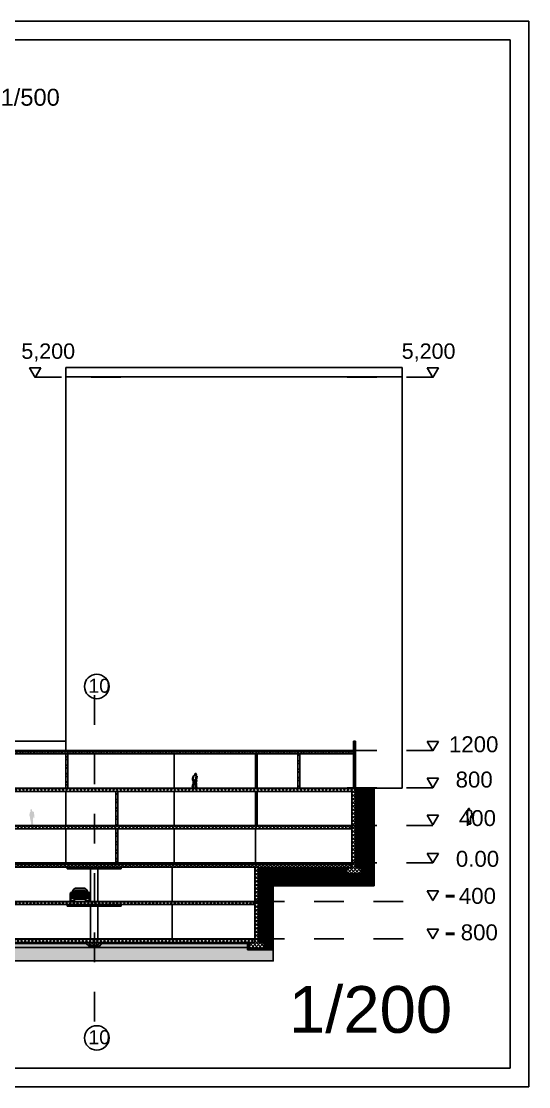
# Model space of a CAD drawing. Header units: millimetres. Extents: x 3062 to 3755, y 1606 to 1663.
# Drawn here: x 3276.5 to 3303.7, y 1606.3 to 1663.3 of the extents above; entities that cross this region are included whole.
import ezdxf

# ---------------------------------------------------------------- set-up
doc = ezdxf.new("R2010")
doc.units = ezdxf.units.MM
doc.linetypes.add('Dash', pattern=[6.35, 3.175, -3.175])
for name, color, linetype in [('CAR', 9, 'Continuous'), ('furn', 7, 'Continuous'), ('m7aor', 4, 'Continuous'), ('OP-AMBI-GENTE', 8, 'Continuous'), ('WORK', 7, 'Continuous')]:
    doc.layers.add(name, color=color, linetype=linetype)
doc.styles.add('ATTR', font='romans.shx', dxfattribs={"width": 0.8, "height": 0.7})
doc.styles.get("Standard").update_dxf_attribs({"font": 'arial.ttf'})
pattern_1 = [(45, (1208.39496, 831.48585), (-0.096537753, 0.096537753), []), (135, (1208.39496, 831.48585), (-0.096537753, -0.096537753), [])]
pattern_2 = [(45, (1208.39496, 862.06577), (-0.225628935, 0.225628935), []), (45, (1208.54538, 862.06577), (-0.225628935, 0.225628935), [])]
pattern_3 = [(45, (1208.39496, 831.54519), (-0.096537753, 0.096537753), []), (135, (1208.39496, 831.54519), (-0.096537753, -0.096537753), [])]
pattern_4 = [(0, (1199.59114, 862.08144), (0.22225, 0.22225), [0.22225, -0.22225]), (0, (1199.59114, 862.16478), (0.22225, 0.22225), [0.22225, -0.22225]), (0, (1199.59114, 862.24812), (0.22225, 0.22225), [0.22225, -0.22225]), (90, (1199.61892, 862.2759), (-0.22225, 0.22225), [0.22225, -0.22225]), (90, (1199.70227, 862.2759), (-0.22225, 0.22225), [0.22225, -0.22225]), (90, (1199.78561, 862.2759), (-0.22225, 0.22225), [0.22225, -0.22225])]

# ---------------------------------------------------------------- blocks, each defined once
blk = doc.blocks.new('A$C16E27E4F')
for p, q in [((0.15, 1.4), (0.23, 1.41)), ((0.39, 1.45), (0.39, 1.4)), ((0.4, 1.38), (0.48, 1.35)), ((0, 0.21), (0.04, 0.43)), ((0.03, 0.2), (0.01, 0.15)), ((0.06, 0.06), (0.01, 0.13)), ((0.07, 0.87), (0.02, 0.98)), ((0.11, 1), (0.06, 0.85)), ((0.1, 0.19), (0.11, 0.13)), ((0.14, 0.05), (0.16, 0.06)), ((0.37, 0.14), (0.37, 0.11)), ((0.4, 0.81), (0.39, 0.79)), ((0.45, 0.18), (0.44, 0.16)), ((0.47, 0.8), (0.46, 1.01)), ((0.46, 0.81), (0.46, 0.78))]:
    blk.add_line(p, q)
for centre, radius, start, end in [((-0.24, 1.29), 0.308, 330.0578, 348.7633), ((0.56, 1.13), 0.502, 152.2152, 168.7633), ((0.18, 1.12), 0.0816, 165.8402, 202.2302), ((0.17, 1.34), 0.0612, 103.256, 152.2152), ((0.39, 1.3), 0.281, 163.7872, 187.0166), ((-0.22, 1.22), 0.337, 345.8402, 7.0166), ((0.22, 1.47), 0.0617, 283.256, 334.5444), ((0.36, 1.53), 0.104, 113.2344, 172.903), ((0.31, 1.54), 0.0546, 172.903, 191.7376), ((-0.01, 1.47), 0.275, 0.6648, 11.7376), ((0.3, 1.47), 0.0379, 180.6648, 256.2568), ((0.24, 0.99), 0.436, 71.0255, 88.3019), ((0.33, 1.59), 0.161, 256.2568, 287.5392), ((0.34, 1.58), 0.0492, 68.6383, 113.2344), ((0.49, 1.97), 0.367, 248.6383, 256.2407), ((0.25, 1.52), 0.15, 329.3867, 355.6154), ((0.25, 1.2), 0.142, 326.8546, 348.178), ((0.36, 1.49), 0.0516, 287.5392, 337.6468), ((0.4, 1.4), 0.0185, 174.5751, 246.0598), ((0.75, 1.1), 0.365, 136.9705, 168.178), ((0.39, 1.58), 0.0337, 11.1317, 76.2407), ((0.58, 1.4), 0.183, 139.938, 157.6468), ((0.5, 1.6), 0.0789, 191.1317, 216.2418), ((0.42, 1.54), 0.0303, 319.938, 36.2418), ((0.47, 1.31), 0.0381, 338.1701, 66.0597), ((0.84, 1.16), 0.361, 158.1701, 185.4665), ((-0.12, -0.63), 0.846, 73.1532, 81.829), ((0.18, 1.05), 0.169, 150.0578, 203.4411), ((-0.05, 0.18), 0.0645, 328.5305, 338.2916), ((0.02, 0.14), 0.0145, 148.5305, 216.3056), ((0.28, 0.39), 0.236, 150.7516, 168.8509), ((0.07, 0.85), 0.0109, 161.7326, 299.7251), ((0.07, 0.07), 0.0141, 216.3056, 269.5881), ((-0.01, 0.55), 0.09, 330.7516, 359.9924), ((0.07, -0.57), 0.616, 83.9695, 89.5881), ((-0.08, 1.36), 0.469, 290.8435, 310.1037), ((-0.13, 1.19), 0.411, 299.7251, 322.1534), ((2.21, 0.55), 2.13, 174.534, 179.9924), ((-0.16, 1.35), 0.48, 301.8431, 316.439), ((-0.22, 0.78), 0.315, 354.534, 11.4007), ((-0.01, 1.04), 0.124, 341.7326, 22.2302), ((0.12, 0.13), 0.0131, 182.697, 212.5784), ((0.26, 0.22), 0.178, 212.5784, 234.9166), ((-17.09, 3.12), 17.46, 350.3255, 350.8906), ((0.13, 0.06), 0.0149, 263.9695, 305.1279), ((0.57, 0.29), 0.423, 149.8186, 170.8906), ((0.15, 0.07), 0.00863, 305.1279, 54.9166), ((0.63, 0.78), 0.447, 159.4195, 183.4038), ((0.21, 0.75), 0.0282, 183.4038, 258.5087), ((0.2, 0.94), 0.00845, 339.4195, 142.1534), ((0.3, 1.21), 0.493, 258.5087, 282.9627), ((0.55, 0.48), 0.34, 151.5146, 173.6281), ((0.16, 0.52), 0.0497, 329.8186, 353.6282), ((-0.73, 1.18), 1.12, 331.5146, 334.1443), ((0.51, 0.69), 0.235, 174.3047, 206.1911), ((0.26, 0.57), 0.0435, 351.5802, 26.1911), ((0.57, 0.52), 0.268, 171.5802, 199.7946), ((0.01, 0.32), 0.326, 357.7228, 19.7946), ((0.72, 0.29), 0.387, 177.7228, 202.6493), ((0.46, 1.07), 0.0993, 146.8546, 196.7471), ((0.26, 1.01), 0.109, 356.5823, 16.7471), ((1.05, 0.96), 0.685, 176.5823, 192.2391), ((0.39, 0.21), 0.0684, 250.8808, 321.1274), ((0.4, 0.12), 0.0307, 188.106, 262.8731), ((0.49, 1.37), 0.563, 258.3556, 267.9638), ((0.42, 0.78), 0.0229, 170.4592, 224.3283), ((0.38, 0.75), 0.0252, 353.2856, 44.3283), ((0.4, 0.14), 0.0537, 262.8731, 330.747), ((0.43, 0.74), 0.0222, 173.2856, 325.7475), ((0.96, 0.31), 0.548, 161.4987, 180), ((3.92, 0.84), 3.5, 181.9686, 186.3209), ((0.91, 0.31), 0.476, 169.755, 196.031), ((0.22, 0.43), 0.218, 349.755, 6.3209), ((0.45, 0.25), 0.0828, 262.8145, 291.8728), ((0.38, 0.77), 0.0769, 325.7475, 5.022), ((0.47, 0.1), 0.0236, 116.2042, 150.747), ((0.56, 1.02), 0.0974, 157.8521, 183.5164), ((0.43, 0.78), 0.0247, 5.022, 9.1218), ((0.43, 0.19), 0.071, 296.2042, 342.8074), ((0.32, 1.11), 0.157, 337.8521, 5.4665), ((0.49, 0.17), 0.00861, 342.8074, 111.8727)]:
    blk.add_arc(centre, radius, start, end)
at = {"style": 'ATTR', "width": 0.8, "flags": 9}
blk.add_attdef('ESTCODE', (0.23, 0), '', height=0.0166, dxfattribs=at)
blk = doc.blocks.new('CAR07-B')
at = {"layer": 'CAR'}
for p, q in [((7, 43.1), (27, 43.1)), ((47, 43.1), (27, 43.1)), ((-5.7, 0), (-5.7, 16.9)), ((-5.3, 18.5), (-5.3, 19.3)), ((-3.6, 18.4), (27, 18.4)), ((-1.4, 7.9), (9.4, 7.9)), ((-0.5, 21.9), (-0.5, 19.4)), ((27, 33.6), (5, 33.6)), ((27, 33.1), (5, 33.2)), ((5.7, 0), (5.7, 5.8)), ((7.5, 5.6), (27, 5.6)), ((11.2, 7.9), (15.6, 7.9)), ((15.6, 8.4), (27, 8.4)), ((15.6, 7.9), (15.6, 8.4)), ((18.8, 34.9), (18.8, 33.6)), ((27, 33.6), (49, 33.6)), ((27, 33.1), (49, 33.2)), ((57.6, 18.4), (27, 18.4)), ((38.4, 8.4), (27, 8.4)), ((46.5, 5.6), (27, 5.6)), ((35.3, 34.9), (35.3, 33.6)), ((38.4, 7.9), (38.4, 8.4)), ((55.5, 7.9), (38.4, 7.9)), ((48.3, 0), (48.3, 5.8)), ((54.5, 21.9), (54.5, 19.4)), ((59.4, 18.5), (59.4, 19.3)), ((59.8, 0), (59.8, 16.9))]:
    blk.add_line(p, q, dxfattribs=at)
for points in [[(27, 44.6), (10.5, 44.6), (8.3, 44.1), (7.3, 43.6), (5.8, 42.5), (4.5, 41.4), (3.3, 39.6), (1, 35.6), (-0.9, 32.1), (-2.5, 31.1), (-4.5, 29.9), (-6.5, 29.1), (-6.5, 24.9), (-5.7, 19.4), (-4.7, 19.4), (-4.7, 18.4), (-5.7, 18.4), (-5.2, 15.9), (-4.5, 12.1), (-3.7, 10.1), (-3, 10.1), (-2.4, 7.9), (-2.1, 7.4), (-2, 7.9), (-1.2, 8.4), (-0.5, 8.6), (8.3, 8.6), (8.3, 9.9), (8.5, 10.6), (9.8, 11.4), (10.8, 11.4), (12, 10.6), (12.2, 9.9), (12.3, 8.6), (27, 8.6)], [(-0.5, 32.2), (2.1, 37.4), (3.8, 40.1), (5, 41.4), (5.5, 41.8)], [(0.5, 32.7), (1.3, 34.1), (1.9, 35.1), (2.8, 36.9), (4.5, 40.1), (5.3, 41.4)], [(7, 42.4), (6, 40.9), (4.8, 37.1), (4, 33.2), (5, 33.2), (5, 33.6), (6, 34.1), (8.3, 34.6), (10.8, 34.9), (18.8, 34.9), (27, 34.9)], [(27, 44), (9.8, 44), (8.2, 43.9), (7, 43.1), (6, 42.6), (5.5, 41.8), (5.3, 41.4), (6.3, 42.1), (7, 42.4), (27, 42.4)], [(27, 44.6), (43.5, 44.6), (45.8, 44.1), (46.8, 43.6), (48.3, 42.5), (49.5, 41.4), (50.8, 39.6), (53, 35.6), (54.9, 32.1), (56.6, 31.1), (58.5, 29.9), (60.5, 29.1), (60.5, 24.9), (59.8, 19.4), (58.8, 19.4), (58.8, 18.4), (59.8, 18.4), (59.3, 15.9), (58.5, 12.1), (57.8, 10.1), (57, 10.1), (56.4, 7.9), (56.1, 7.4), (56, 7.9), (55.3, 8.4), (54.5, 8.6), (27, 8.6)], [(27, 44), (44.3, 44), (45.9, 43.9), (47, 43.1), (48, 42.6), (48.5, 41.8), (48.8, 41.4), (47.8, 42.1), (47, 42.4), (27, 42.4)], [(47, 42.4), (48, 40.9), (49.3, 37.1), (50, 33.2), (49, 33.2), (49, 33.6), (48, 34.1), (45.8, 34.6), (43.3, 34.9), (35.3, 34.9), (27, 34.9)], [(54.5, 32.2), (51.9, 37.4), (50.3, 40.1), (49, 41.4), (48.5, 41.8)], [(53.5, 32.7), (52.8, 34.1), (52.2, 35.1), (51.3, 36.9), (49.5, 40.1), (48.8, 41.4)], [(-7.5, 13.4), (-7.5, 25.5), (-6.5, 26.2)], [(-7.5, 13.4), (-7.5, 1.2), (-5.7, 0), (5.7, 0), (7.5, 1.3), (7.5, 7.7)], [(4, 33.2), (2.3, 33.1), (-0.5, 32.3), (-2.3, 30.9), (-3, 30.4), (-5, 27.4), (-5.7, 24.1), (-4.7, 19.4)], [(27, 21.9), (-0.5, 21.9), (-2.5, 20.7), (-3, 20.1), (-4.7, 19.4), (27, 19.4)], [(-3.6, 18.4), (-3, 15.9), (-3, 13.6), (-4.2, 12.4)], [(-3.1, 10.1), (-2.7, 11.6), (-2.1, 12.4), (-1.7, 13.1), (-1.4, 13.5), (-0.7, 14.1), (0.4, 14.4), (27, 14.4)], [(27, 32.1), (2.5, 32.1), (2.3, 32.1), (-0.5, 31.1), (-2.3, 29.6), (-3, 26.9), (-2, 24.1), (27, 24.1)], [(27, 16.6), (-2.5, 16.6), (-2.5, 14.9), (27, 14.9)], [(27, 12.9), (-1.2, 12.9), (-1.2, 12.1), (27, 12.1)], [(27, 31.6), (16.3, 31.6), (16, 30.9), (15.5, 26.4), (16.3, 25.6), (27, 25.6)], [(27, 32.1), (51.5, 32.1), (51.8, 32.1), (54.5, 31.1), (56.3, 29.6), (57, 26.9), (56, 24.1), (27, 24.1)], [(27, 31.6), (37.8, 31.6), (38, 30.9), (38.5, 26.4), (37.8, 25.6), (27, 25.6)], [(27, 21.9), (54.5, 21.9), (56.6, 20.7), (57, 20.1), (58.8, 19.4), (27, 19.4)], [(27, 16.6), (56.5, 16.6), (56.5, 14.9), (27, 14.9)], [(57.2, 10.1), (56.8, 11.6), (56.2, 12.4), (55.8, 13.1), (55.5, 13.5), (54.7, 14.1), (53.6, 14.4), (27, 14.4)], [(27, 12.9), (55.2, 12.9), (55.2, 12.1), (27, 12.1)], [(61.5, 13.4), (61.5, 1.2), (59.8, 0), (48.3, 0), (46.5, 1.3), (46.5, 7.7)], [(50, 33.2), (51.8, 33.1), (54.5, 32.3), (56.4, 30.9), (57.1, 30.4), (59, 27.4), (59.8, 24.1), (58.8, 19.4)], [(57.6, 18.4), (57, 15.9), (57, 13.6), (58.3, 12.4)], [(61.5, 13.4), (61.5, 25.5), (60.5, 26.2)]]:
    blk.add_lwpolyline(points, dxfattribs=at)
for points in [[(-5.2, 20.6), (-5.4, 21.7), (-5.6, 21.7), (-5.5, 20.6)], [(1.6, 31.1), (0, 30.7), (-1.1, 29.4), (-1.4, 27.7), (-0.7, 26.2), (0.7, 25.3), (2.4, 25.3), (3.9, 26.2), (4.6, 27.7), (4.3, 29.4), (3.2, 30.7)], [(1.6, 30.9), (0.1, 30.4), (-0.9, 29.3), (-1.1, 27.8), (-0.5, 26.4), (0.8, 25.5), (2.4, 25.5), (3.6, 26.4), (4.3, 27.8), (4.1, 29.3), (3.1, 30.4)], [(8, 31.1), (6.4, 30.7), (5.3, 29.4), (5, 27.7), (5.8, 26.2), (7.2, 25.3), (8.9, 25.3), (10.3, 26.2), (11, 27.7), (10.7, 29.4), (9.6, 30.7)], [(8, 30.9), (6.5, 30.4), (5.5, 29.3), (5.3, 27.8), (6, 26.4), (7.3, 25.5), (8.8, 25.5), (10.1, 26.4), (10.7, 27.8), (10.5, 29.3), (9.5, 30.4)], [(10.3, 11.1), (9.3, 10.9), (8.7, 10.1), (8.5, 9.2), (8.9, 8.3), (9.8, 7.7), (10.8, 7.7), (11.6, 8.3), (12, 9.2), (11.9, 10.1), (11.2, 10.9)], [(10.3, 10.8), (9.5, 10.5), (9, 10), (8.9, 9.2), (9.2, 8.5), (9.9, 8.1), (10.7, 8.1), (11.3, 8.5), (11.6, 9.2), (11.5, 10), (11, 10.5)], [(46, 31.1), (47.6, 30.7), (48.7, 29.4), (49, 27.7), (48.3, 26.2), (46.9, 25.3), (45.2, 25.3), (43.7, 26.2), (43, 27.7), (43.3, 29.4), (44.4, 30.7)], [(46, 30.9), (47.5, 30.4), (48.5, 29.3), (48.7, 27.8), (48.1, 26.4), (46.8, 25.5), (45.2, 25.5), (44, 26.4), (43.3, 27.8), (43.5, 29.3), (44.5, 30.4)], [(52.4, 31.1), (54.1, 30.7), (55.2, 29.4), (55.4, 27.7), (54.7, 26.2), (53.3, 25.3), (51.6, 25.3), (50.2, 26.2), (49.5, 27.7), (49.7, 29.4), (50.8, 30.7)], [(52.4, 30.9), (53.9, 30.4), (54.9, 29.3), (55.1, 27.8), (54.5, 26.4), (53.2, 25.5), (51.7, 25.5), (50.4, 26.4), (49.7, 27.8), (50, 29.3), (51, 30.4)], [(59.2, 20.6), (59.4, 21.7), (59.7, 21.7), (59.5, 20.6)]]:
    blk.add_lwpolyline(points, close=True, dxfattribs=at)

msp = doc.modelspace()

# ---------------------------------------------------------------- hatches: boundary and pattern name
at = {"layer": 'OP-AMBI-GENTE'}
msp.add_hatch(color=256, dxfattribs=at).paths.add_polyline_path([(3277.023, 1621.155), (3277.048, 1621.162), (3277.065, 1621.16), (3277.077, 1621.15), (3277.086, 1621.133), (3277.089, 1621.107), (3277.084, 1621.097), (3277.084, 1621.083), (3277.089, 1621.06), (3277.109, 1621.053), (3277.118, 1621.054), (3277.164, 1621.027), (3277.184, 1621.003), (3277.189, 1620.944), (3277.196, 1620.93), (3277.201, 1620.871), (3277.21, 1620.847), (3277.213, 1620.82), (3277.213, 1620.793), (3277.206, 1620.772), (3277.205, 1620.752), (3277.201, 1620.721), (3277.201, 1620.696), (3277.194, 1620.681), (3277.183, 1620.672), (3277.177, 1620.664), (3277.166, 1620.67), (3277.166, 1620.704), (3277.166, 1620.723), (3277.174, 1620.743), (3277.174, 1620.764), (3277.166, 1620.772), (3277.162, 1620.772), (3277.152, 1620.718), (3277.135, 1620.686), (3277.128, 1620.66), (3277.13, 1620.636), (3277.126, 1620.618), (3277.132, 1620.565), (3277.132, 1620.509), (3277.133, 1620.463), (3277.14, 1620.439), (3277.138, 1620.397), (3277.149, 1620.385), (3277.149, 1620.366), (3277.143, 1620.347), (3277.125, 1620.332), (3277.106, 1620.334), (3277.104, 1620.324), (3277.104, 1620.317), (3277.041, 1620.317), (3277.018, 1620.325), (3277.019, 1620.343), (3277.043, 1620.351), (3277.041, 1620.366), (3277.04, 1620.381), (3277.035, 1620.39), (3277.035, 1620.432), (3277.028, 1620.441), (3277.021, 1620.472), (3277.023, 1620.489), (3277.014, 1620.521), (3277.011, 1620.545), (3277.004, 1620.56), (3276.972, 1620.721), (3276.972, 1620.754), (3276.958, 1620.793), (3276.951, 1620.818), (3276.943, 1620.825), (3276.943, 1620.879), (3276.948, 1620.895), (3276.958, 1620.93), (3276.961, 1620.952), (3276.968, 1620.987), (3276.977, 1621.016), (3276.989, 1621.032), (3277.005, 1621.043), (3277.012, 1621.045), (3277.025, 1621.052), (3277.021, 1621.068), (3277.011, 1621.077), (3277.006, 1621.085), (3277, 1621.099), (3276.998, 1621.109), (3276.998, 1621.123), (3276.998, 1621.133), (3277.01, 1621.146)])
at = {"layer": 'WORK'}
h = msp.add_hatch(dxfattribs=at)
h.set_pattern_fill('ANSI32', color=256, scale=0.009)
h.set_pattern_definition([(45, (1208.39496, 862.06577), (-0.0606167288, 0.0606167288), []), (45, (1208.43537, 862.06577), (-0.0606167288, 0.0606167288), [])])
h.paths.add_polyline_path([(3256.78, 1624.304), (3256.78, 1624.804), (3256.68, 1624.804), (3256.68, 1624.304), (3256.68, 1624.119), (3256.68, 1623.954), (3256.78, 1623.954), (3256.78, 1624.119)])
h.paths.add_polyline_path([(3256.78, 1622.434), (3256.68, 1622.434), (3256.68, 1622.294), (3256.68, 1622.269), (3256.78, 1622.269)])
h.paths.add_polyline_path([(3256.78, 1622.119), (3256.68, 1622.119), (3256.68, 1621.954), (3256.78, 1621.954)])
h.paths.add_polyline_path([(3256.78, 1620.434), (3256.68, 1620.434), (3256.68, 1620.294), (3256.68, 1620.269), (3256.78, 1620.269)])
h.paths.add_polyline_path([(3294.398, 1624.304), (3294.398, 1624.804), (3294.298, 1624.804), (3294.298, 1624.304), (3294.298, 1624.269), (3294.298, 1624.119), (3294.298, 1622.269), (3294.398, 1622.269)])
h = msp.add_hatch(dxfattribs=at)
h.set_pattern_fill('ANSI37', color=256, scale=0.0335)
h.set_pattern_definition([(45, (1208.39496, 862.06577), (-0.075209645, 0.075209645), []), (135, (1208.39496, 862.06577), (-0.075209645, -0.075209645), [])])
h.paths.add_polyline_path([(3294.198, 1624.119), (3294.298, 1624.119), (3294.298, 1624.269), (3294.198, 1624.269), (3269.38, 1624.269), (3269.38, 1624.304), (3269.38, 1624.706), (3269.28, 1624.706), (3269.28, 1624.304), (3269.28, 1624.119)])
h = msp.add_hatch(dxfattribs=at)
h.set_pattern_fill('ANSI32', color=256, scale=0.0335)
h.set_pattern_definition(pattern_2)
h.paths.add_polyline_path([(3278.898, 1622.294), (3278.998, 1622.294), (3278.998, 1624.119), (3278.898, 1624.119)])
h.paths.add_polyline_path([(3281.671, 1620.119), (3281.571, 1620.119), (3281.571, 1618.294), (3281.671, 1618.294)])
h.paths.add_polyline_path([(3281.671, 1622.119), (3281.571, 1622.119), (3281.571, 1620.294), (3281.671, 1620.294)])
h = msp.add_hatch(dxfattribs=at)
h.set_pattern_fill('ANSI32', color=256, scale=0.0335)
h.set_pattern_definition(pattern_2)
h.paths.add_polyline_path([(3289.043, 1622.294), (3289.143, 1622.294), (3289.143, 1624.119), (3289.043, 1624.119)])
h = msp.add_hatch(dxfattribs=at)
h.set_pattern_fill('ANSI32', color=256, scale=0.0335)
h.set_pattern_definition(pattern_2)
h.paths.add_polyline_path([(3291.319, 1622.294), (3291.419, 1622.294), (3291.419, 1624.119), (3291.319, 1624.119)])
h = msp.add_hatch(dxfattribs=at)
h.set_pattern_fill('ANSI37', color=256, scale=0.043)
h.set_pattern_definition(pattern_3)
h.paths.add_polyline_path([(3294.198, 1622.119), (3294.198, 1618.046), (3293.898, 1618.046), (3293.898, 1617.716), (3294.098, 1617.716), (3294.698, 1617.716), (3294.698, 1618.045), (3294.398, 1618.045), (3294.398, 1622.119), (3294.398, 1622.269), (3269.329, 1622.269), (3269.036, 1622.119), (3269.298, 1622.119), (3289.21, 1622.119)])
at = {"layer": 'WORK', "ltscale": 0.5}
h = msp.add_hatch(dxfattribs=at)
h.set_pattern_fill('EARTH', color=256, scale=0.035)
h.set_pattern_definition(pattern_4)
h.paths.add_polyline_path([(3295.393, 1622.294), (3294.46, 1622.294), (3294.46, 1618.087), (3294.773, 1618.087), (3294.773, 1617.65), (3293.812, 1617.65), (3293.812, 1617.962), (3289.271, 1617.962), (3289.271, 1614.087), (3289.583, 1614.087), (3289.583, 1613.639), (3289.995, 1613.639), (3289.995, 1617.068), (3295.393, 1617.068)])
at = {"layer": 'WORK'}
h = msp.add_hatch(dxfattribs=at)
h.set_pattern_fill('ANSI32', color=256, scale=0.0335)
h.set_pattern_definition(pattern_2)
h.paths.add_polyline_path([(3289.143, 1622.119), (3289.043, 1622.119), (3289.043, 1620.294), (3289.143, 1620.294)])
h = msp.add_hatch(dxfattribs=at)
h.set_pattern_fill('ANSI37', color=256, scale=0.043)
h.set_pattern_definition(pattern_3)
h.paths.add_polyline_path([(3269.329, 1620.269), (3269.298, 1620.254), (3269.298, 1620.119), (3289.21, 1620.119), (3294.198, 1620.119), (3294.198, 1620.269)])
h = msp.add_hatch(dxfattribs=at)
h.set_pattern_fill('ANSI37', color=256, scale=0.043)
h.set_pattern_definition([(45, (1040.93492, 831.48585), (-0.096537753, 0.096537753), []), (135, (1040.93492, 831.48585), (-0.096537753, -0.096537753), [])])
h.paths.add_polyline_path([(3244.679, 1618.06), (3244.479, 1618.06), (3244.479, 1614.235), (3244.479, 1614.035), (3244.179, 1614.035), (3244.179, 1613.735), (3244.379, 1613.735), (3244.979, 1613.735), (3244.979, 1614.035), (3244.929, 1614.035), (3244.679, 1614.035), (3244.679, 1614.235)])
h.paths.add_polyline_path([(3289.51, 1614.035), (3289.46, 1614.035), (3289.21, 1614.035), (3289.21, 1614.235), (3289.21, 1618.06), (3289.01, 1618.06), (3289.01, 1614.235), (3289.01, 1614.035), (3288.71, 1614.035), (3288.71, 1613.735), (3288.91, 1613.735), (3289.51, 1613.735)])
h = msp.add_hatch(dxfattribs=at)
h.set_pattern_fill('ANSI37', color=256, scale=0.043)
h.set_pattern_definition(pattern_1)
h.paths.add_polyline_path([(3244.479, 1618.21), (3244.479, 1618.06), (3289.21, 1618.06), (3294.198, 1618.06), (3294.198, 1618.21)])
h = msp.add_hatch(dxfattribs=at)
h.set_pattern_fill('ANSI37', color=256, scale=0.043)
h.set_pattern_definition(pattern_1)
h.paths.add_polyline_path([(3289.01, 1616.06), (3289.01, 1616.21), (3244.679, 1616.21), (3244.679, 1616.06)])
at = {"layer": 'WORK', "ltscale": 0.5}
h = msp.add_hatch(dxfattribs=at)
h.set_pattern_fill('EARTH', color=256, scale=0.035)
h.set_pattern_definition(pattern_4)
h.paths.add_polyline_path([(3289.995, 1613.639), (3289.583, 1613.639), (3288.624, 1613.639), (3288.624, 1613.772), (3245.026, 1613.772), (3245.026, 1613.671), (3244.479, 1613.671), (3244.479, 1613.044), (3289.995, 1613.044)])
at = {"layer": 'WORK'}
h = msp.add_hatch(dxfattribs=at)
h.set_pattern_fill('ANSI37', color=256, scale=0.043)
h.set_pattern_definition(pattern_1)
h.paths.add_polyline_path([(3244.679, 1614.21), (3244.679, 1614.035), (3244.929, 1614.035), (3244.979, 1614.035), (3289.01, 1614.035), (3289.01, 1614.21)])
at = {"layer": 'WORK', "ltscale": 0.5}
h = msp.add_hatch(dxfattribs=at)
h.set_pattern_fill('GRAVEL', color=256, scale=0.007)
h.set_pattern_definition([(228.0127875, (1199.719158, 862.259235), (-1.42240000011, -1.6001999999), [0.023920501, -2.368133855]), (184.969741, (1199.7031564, 862.241455), (2.133599999156, 0.17780001013), [0.04104833, -4.063783423]), (132.5104471, (1199.662262, 862.237899), (1.77800000075, -1.955799999317), [0.028943706, -2.865430596]), (267.273689, (1199.59292, 862.193449), (0.177800000372, 3.55599999998), [0.037380316, -3.70065062]), (292.8336542, (1199.591142, 862.156111), (-0.889000000074, 2.13359999997), [0.036654359, -3.628786542]), (357.273689, (1199.605366, 862.122329), (-3.55599999998, 0.177800000372), [0.037380316, -3.70065062]), (37.69424047, (1199.6427044, 862.120551), (-2.311399999898, -1.778000000133), [0.049433556, -4.893918072]), (72.25532837, (1199.6818204, 862.150777), (1.244600000335, 3.911599999894), [0.046670366, -4.620367962]), (121.4295656, (1199.696044, 862.195227), (-1.422400000202, 2.311399999876), [0.03750691, -3.713188199]), (175.2363583, (1199.676486, 862.227231), (1.95579999997, -0.17780000031), [0.04281993, -2.098175586]), (222.3974378, (1199.6338144, 862.2307873), (-2.133599999932, -1.955800000074), [0.055375454, -5.482174076]), (138.8140748, (1199.768942, 862.191671), (-1.24459999993, 1.06680000009), [0.018900318, -1.871139608]), (171.4692344, (1199.754718, 862.204117), (2.311400000062, -0.355599999597), [0.035957739, -3.55982473]), (225, (1199.71916, 862.20945), (-2e-17, -0.1778), [0.025144654, -0.226302518]), (203.1985905, (1199.706712, 862.230787), (0.88900000002, 0.35559999994), [0.013540892, -1.340543566]), (291.8014095, (1199.694266, 862.225453), (-0.17780000004, 0.5334), [0.019149593, -0.93833271]), (30.9637565, (1199.701378, 862.207673), (0.5334, 0.3556), [0.031102376, -1.00564087]), (161.5650512, (1199.72805, 862.223675), (0.3556, -0.1778), [0.0224901, -0.539762868]), (16.38954033, (1199.591142, 862.225453), (1.778, 0.5334), [0.03150616, -3.119117867]), (70.34617594, (1199.621368, 862.234343), (-0.711200000065, -1.95579999998), [0.026431926, -2.616755097]), (293.1985905, (1199.728048, 862.259235), (-0.35559999994, 0.88900000002), [0.027081607, -1.327002851]), (343.61045967, (1199.738716, 862.234343), (-1.778000000037, 0.533399999876), [0.03150616, -3.119117867]), (339.4439548, (1199.591142, 862.115217), (-0.889, 0.3556), [0.030382464, -1.488741402]), (294.7751406, (1199.61959, 862.104549), (-0.88900000106, 1.95579999952), [0.025457048, -2.520251537]), (66.8014095, (1199.729826, 862.081435), (0.35559999994, 0.88900000002), [0.027081607, -1.327002851]), (17.35402464, (1199.740494, 862.106327), (-2.311399999954, -0.71120000015), [0.029804792, -2.950666319]), (69.4439548, (1199.642704, 862.081435), (-0.3556, -0.889), [0.015191232, -1.503932634]), (101.3099325, (1199.71916, 862.081435), (-0.1778, 0.7112), [0.009066022, -0.897539648]), (165.9637565, (1199.71738, 862.090325), (0.5334, -0.1778), [0.036654359, -0.696433821]), (186.00900596, (1199.68182, 862.099215), (1.77799999999, 0.177800000093), [0.03396869, -3.36289554]), (303.6900675, (1199.70138, 862.19167), (-0.1778, 0.3556), [0.025642672, -0.615424345]), (353.1572266, (1199.7156024, 862.170335), (3.022600000019, -0.355599999842), [0.044768973, -4.432120635]), (60.9453959, (1199.760052, 862.165001), (-0.71120000002, -1.24459999999), [0.018305577, -1.812257462]), (90, (1199.76894, 862.181), (-0.1778, 0.1778), [0.010668, -0.167132]), (120.25643716, (1199.678264, 862.104549), (0.71119999991, -1.24460000005), [0.024700687, -2.445375854]), (48.0127875, (1199.665818, 862.125885), (1.42240000012, 1.600199999896), [0.047841002, -2.344213354]), (0, (1199.69782, 862.16145), (0.1778, 0.1778), [0.046228, -0.131572]), (325.3048465, (1199.74405, 862.161445), (1.778000000674, -1.24459999904), [0.028112669, -2.78315217]), (254.0546041, (1199.767164, 862.145443), (-0.1778, -0.7112), [0.025888036, -1.268515503]), (207.64597536, (1199.7600524, 862.120551), (-3.378200000124, -1.777999999764), [0.042150157, -4.17287251]), (175.42607874, (1199.7227144, 862.100993), (-2.3114, 0.1778), [0.044592062, -4.414609252])])
h.paths.add_polyline_path([(3263.758, 1613.986), (3259.248, 1613.976), (3259.073, 1613.8), (3258.56, 1613.8), (3258.363, 1613.976), (3253.859, 1613.976), (3253.684, 1613.8), (3253.171, 1613.8), (3252.974, 1613.976), (3250.953, 1613.976), (3250.779, 1613.8), (3250.266, 1613.8), (3250.069, 1613.976), (3247.409, 1613.976), (3247.251, 1613.81), (3246.741, 1613.809), (3246.554, 1613.976), (3245.026, 1613.976), (3245.026, 1613.772), (3288.624, 1613.772), (3288.624, 1613.976), (3280.844, 1613.976), (3280.68, 1613.81), (3280.167, 1613.81), (3279.97, 1613.986), (3275.444, 1613.986), (3275.269, 1613.81), (3274.756, 1613.81), (3274.559, 1613.986), (3270.072, 1613.986), (3269.897, 1613.81), (3269.385, 1613.81), (3269.187, 1613.986), (3264.643, 1613.986), (3264.468, 1613.81), (3263.955, 1613.81)])
at = {"layer": 'WORK'}
h = msp.add_hatch(dxfattribs=at)
h.set_pattern_fill('ANSI37', color=256, scale=0.043)
h.set_pattern_definition(pattern_1)
h.paths.add_polyline_path([(3280.763, 1614.035), (3280.063, 1614.035), (3280.213, 1613.885), (3280.613, 1613.885)])
h.paths.add_polyline_path([(3275.363, 1614.035), (3274.663, 1614.035), (3274.813, 1613.885), (3275.213, 1613.885)])
h.paths.add_polyline_path([(3269.97, 1614.035), (3269.27, 1614.035), (3269.42, 1613.885), (3269.82, 1613.885)])
h.paths.add_polyline_path([(3264.566, 1614.035), (3263.866, 1614.035), (3264.016, 1613.885), (3264.416, 1613.885)])
h.paths.add_polyline_path([(3259.163, 1614.035), (3258.463, 1614.035), (3258.613, 1613.885), (3259.013, 1613.885)])
h.paths.add_polyline_path([(3253.761, 1614.035), (3253.061, 1614.035), (3253.211, 1613.885), (3253.611, 1613.885)])
h.paths.add_polyline_path([(3250.861, 1614.035), (3250.161, 1614.035), (3250.311, 1613.885), (3250.711, 1613.885)])
h.paths.add_polyline_path([(3247.329, 1614.035), (3246.629, 1614.035), (3246.779, 1613.885), (3247.179, 1613.885)])

# ---------------------------------------------------------------- linework, layer by layer
for p, q in [((3303.674, 1663.319), (3226.674, 1663.319)), ((3303.674, 1663.319), (3303.674, 1606.319)), ((3302.674, 1662.319), (3227.674, 1662.319)), ((3302.674, 1662.319), (3302.674, 1607.319)), ((3227.674, 1607.319), (3302.674, 1607.319)), ((3226.674, 1606.319), (3303.674, 1606.319))]:
    msp.add_line(p, q)
for centre in [(3280.552, 1627.73), (3280.552, 1608.927)]:
    msp.add_circle(centre, 0.655)
at = {"layer": 'm7aor', "linetype": 'Dash', "ltscale": 0.5}
for p, q in [((3281.844, 1644.285), (3277.254, 1644.285)), ((3293.948, 1644.285), (3298.538, 1644.285)), ((3280.425, 1609.808), (3280.425, 1627.287)), ((3293.948, 1624.297), (3298.538, 1624.297)), ((3293.948, 1622.302), (3298.538, 1622.302)), ((3293.948, 1620.295), (3298.538, 1620.295)), ((3293.948, 1618.294), (3298.538, 1618.294)), ((3289.01, 1616.235), (3298.538, 1616.235)), ((3289.01, 1614.233), (3298.538, 1614.233))]:
    msp.add_line(p, q, dxfattribs=at)
at = {"layer": 'OP-AMBI-GENTE'}
msp.add_lwpolyline([(3300.447, 1621.198), (3300.472, 1621.205), (3300.489, 1621.203), (3300.501, 1621.193), (3300.51, 1621.176), (3300.513, 1621.151), (3300.508, 1621.141), (3300.508, 1621.127), (3300.513, 1621.103), (3300.533, 1621.096), (3300.542, 1621.098), (3300.588, 1621.071), (3300.608, 1621.047), (3300.613, 1620.988), (3300.62, 1620.974), (3300.625, 1620.915), (3300.634, 1620.891), (3300.637, 1620.864), (3300.637, 1620.836), (3300.63, 1620.816), (3300.629, 1620.796), (3300.625, 1620.765), (3300.625, 1620.74), (3300.618, 1620.724), (3300.607, 1620.716), (3300.601, 1620.707), (3300.59, 1620.714), (3300.59, 1620.767), (3300.598, 1620.787), (3300.598, 1620.807), (3300.59, 1620.816), (3300.586, 1620.816), (3300.576, 1620.762), (3300.559, 1620.729), (3300.552, 1620.704), (3300.554, 1620.68), (3300.55, 1620.661), (3300.556, 1620.609), (3300.556, 1620.553), (3300.557, 1620.507), (3300.564, 1620.483), (3300.562, 1620.44), (3300.573, 1620.428), (3300.573, 1620.41), (3300.567, 1620.391), (3300.549, 1620.376), (3300.53, 1620.378), (3300.528, 1620.367), (3300.528, 1620.361), (3300.465, 1620.361), (3300.442, 1620.369), (3300.443, 1620.387), (3300.467, 1620.395), (3300.465, 1620.41), (3300.464, 1620.425), (3300.459, 1620.434), (3300.459, 1620.476), (3300.452, 1620.485), (3300.445, 1620.515), (3300.447, 1620.532), (3300.438, 1620.564), (3300.435, 1620.588), (3300.428, 1620.604), (3300.396, 1620.765), (3300.396, 1620.797), (3300.382, 1620.836), (3300.375, 1620.862), (3300.367, 1620.869), (3300.367, 1620.923), (3300.372, 1620.938), (3300.382, 1620.974), (3300.385, 1620.996), (3300.392, 1621.03), (3300.401, 1621.06), (3300.413, 1621.076), (3300.429, 1621.086), (3300.436, 1621.089), (3300.449, 1621.095), (3300.445, 1621.112), (3300.435, 1621.12), (3300.43, 1621.128), (3300.424, 1621.142), (3300.422, 1621.152), (3300.422, 1621.167), (3300.422, 1621.176), (3300.434, 1621.19)], close=True, dxfattribs=at)
at = {"layer": 'WORK', "ltscale": 0.5}
for p, q in [((3277.254, 1644.269), (3276.945, 1644.783)), ((3276.945, 1644.783), (3277.563, 1644.783)), ((3277.254, 1644.269), (3277.563, 1644.783)), ((3278.894, 1624.304), (3278.894, 1644.804)), ((3296.898, 1644.804), (3278.894, 1644.804)), ((3296.898, 1644.804), (3296.898, 1624.547)), ((3298.538, 1644.269), (3298.229, 1644.783)), ((3298.847, 1644.783), (3298.229, 1644.783)), ((3298.538, 1644.269), (3298.847, 1644.783)), ((3278.894, 1644.304), (3296.898, 1644.304)), ((3298.538, 1624.281), (3298.229, 1624.795)), ((3298.847, 1624.795), (3298.229, 1624.795)), ((3298.538, 1624.281), (3298.847, 1624.795)), ((3298.538, 1622.305), (3298.229, 1622.819)), ((3298.847, 1622.819), (3298.229, 1622.819)), ((3298.538, 1622.305), (3298.847, 1622.819)), ((3294.46, 1618.087), (3294.46, 1622.078)), ((3298.538, 1620.329), (3298.229, 1620.843)), ((3298.847, 1620.843), (3298.229, 1620.843)), ((3298.538, 1620.329), (3298.847, 1620.843)), ((3298.538, 1618.288), (3298.229, 1618.802)), ((3298.847, 1618.802), (3298.229, 1618.802)), ((3298.538, 1618.288), (3298.847, 1618.802)), ((3289.271, 1614.087), (3289.271, 1617.962)), ((3289.271, 1617.962), (3293.812, 1617.962)), ((3293.812, 1617.962), (3293.812, 1617.65)), ((3294.773, 1618.087), (3294.46, 1618.087)), ((3294.773, 1617.65), (3294.773, 1618.087)), ((3293.812, 1617.65), (3294.773, 1617.65)), ((3298.538, 1616.283), (3298.229, 1616.796)), ((3298.847, 1616.796), (3298.229, 1616.796)), ((3298.538, 1616.283), (3298.847, 1616.796)), ((3298.538, 1614.233), (3298.229, 1614.747)), ((3298.847, 1614.747), (3298.229, 1614.747)), ((3298.538, 1614.233), (3298.847, 1614.747)), ((3275.433, 1613.986), (3279.97, 1613.986)), ((3280.167, 1613.81), (3279.97, 1613.986)), ((3280.68, 1613.81), (3280.167, 1613.81)), ((3280.844, 1613.976), (3280.68, 1613.81)), ((3280.844, 1613.976), (3288.624, 1613.976)), ((3288.624, 1613.976), (3288.624, 1613.639)), ((3289.583, 1614.087), (3289.271, 1614.087)), ((3289.583, 1613.639), (3289.583, 1614.087)), ((3288.624, 1613.639), (3289.995, 1613.639))]:
    msp.add_line(p, q, dxfattribs=at)
at = {"layer": 'WORK'}
for p, q in [((3278.894, 1624.804), (3269.38, 1624.804)), ((3294.298, 1622.269), (3294.298, 1624.804)), ((3294.398, 1624.804), (3294.298, 1624.804)), ((3294.398, 1618.045), (3294.398, 1624.804)), ((3296.898, 1624.797), (3296.898, 1622.287)), ((3269.28, 1624.119), (3294.298, 1624.119)), ((3269.38, 1624.304), (3294.298, 1624.304)), ((3269.38, 1624.279), (3294.298, 1624.279)), ((3269.38, 1624.269), (3294.298, 1624.269)), ((3278.898, 1624.119), (3278.898, 1622.294)), ((3278.998, 1624.119), (3278.998, 1622.294)), ((3284.687, 1624.119), (3284.687, 1622.304)), ((3289.043, 1624.119), (3289.043, 1622.294)), ((3289.143, 1624.119), (3289.143, 1622.294)), ((3291.319, 1624.119), (3291.319, 1622.294)), ((3291.419, 1624.119), (3291.419, 1622.294)), ((3269.329, 1622.269), (3294.398, 1622.269)), ((3269.36, 1622.285), (3294.298, 1622.285)), ((3269.378, 1622.294), (3294.298, 1622.294)), ((3296.898, 1622.294), (3294.398, 1622.294)), ((3256.68, 1622.119), (3294.198, 1622.119)), ((3278.898, 1622.119), (3278.898, 1620.304)), ((3281.571, 1620.294), (3281.571, 1622.119)), ((3281.671, 1620.294), (3281.671, 1622.119)), ((3284.687, 1622.119), (3284.687, 1620.304)), ((3289.043, 1622.119), (3289.043, 1620.294)), ((3289.143, 1622.119), (3289.143, 1620.294)), ((3294.198, 1618.046), (3294.198, 1622.119)), ((3268.129, 1620.119), (3294.198, 1620.119)), ((3269.329, 1620.269), (3294.198, 1620.269)), ((3269.36, 1620.285), (3294.198, 1620.285)), ((3269.378, 1620.294), (3294.198, 1620.294)), ((3278.898, 1620.119), (3278.898, 1618.304)), ((3281.571, 1618.294), (3281.571, 1620.119)), ((3281.671, 1618.294), (3281.671, 1620.119)), ((3284.687, 1620.119), (3284.687, 1618.304)), ((3289.043, 1620.119), (3289.043, 1618.304)), ((3294.198, 1618.294), (3244.479, 1618.294)), ((3256.68, 1618.244), (3294.198, 1618.244)), ((3244.479, 1618.219), (3294.198, 1618.219)), ((3244.479, 1618.21), (3294.198, 1618.21)), ((3244.479, 1618.06), (3289.21, 1618.06)), ((3278.963, 1617.973), (3278.963, 1618.06)), ((3281.863, 1617.973), (3278.963, 1617.973)), ((3280.213, 1616.235), (3280.213, 1617.973)), ((3280.613, 1616.235), (3280.613, 1617.973)), ((3281.863, 1617.971), (3281.863, 1618.058)), ((3284.587, 1616.235), (3284.587, 1618.06)), ((3289.01, 1618.06), (3289.01, 1614.035)), ((3289.21, 1618.06), (3289.21, 1614.035)), ((3289.21, 1618.044), (3294.198, 1618.044)), ((3294.198, 1618.046), (3293.898, 1618.046)), ((3293.898, 1618.031), (3293.898, 1617.716)), ((3294.698, 1617.716), (3293.898, 1617.716)), ((3294.698, 1618.045), (3294.398, 1618.045)), ((3294.698, 1618.045), (3294.698, 1617.716)), ((3244.679, 1616.235), (3289.01, 1616.235)), ((3244.679, 1616.21), (3289.01, 1616.21)), ((3244.679, 1616.06), (3289.01, 1616.06)), ((3278.963, 1615.973), (3278.963, 1616.06)), ((3281.863, 1615.973), (3278.963, 1615.973)), ((3280.213, 1614.235), (3280.213, 1615.973)), ((3280.613, 1614.235), (3280.613, 1615.973)), ((3281.863, 1615.973), (3281.863, 1616.06)), ((3284.587, 1614.235), (3284.587, 1616.06)), ((3244.679, 1614.235), (3289.01, 1614.235)), ((3244.679, 1614.21), (3289.01, 1614.21)), ((3244.679, 1614.035), (3289.01, 1614.035)), ((3244.979, 1613.772), (3288.71, 1613.772)), ((3280.213, 1613.885), (3280.063, 1614.035)), ((3280.613, 1613.885), (3280.213, 1613.885)), ((3280.613, 1613.885), (3280.763, 1614.035)), ((3288.71, 1614.035), (3288.71, 1613.735)), ((3288.71, 1613.735), (3289.51, 1613.735)), ((3289.21, 1614.035), (3289.51, 1614.035)), ((3289.51, 1614.035), (3289.51, 1613.735))]:
    msp.add_line(p, q, dxfattribs=at)
at = {"layer": 'WORK', "linetype": 'Dash', "ltscale": 0.5}
for p, q in [((3294.441, 1618.073), (3294.441, 1622.083)), ((3289.238, 1614.069), (3289.238, 1617.984)), ((3289.238, 1617.984), (3293.843, 1617.984)), ((3293.843, 1617.984), (3293.843, 1617.675)), ((3293.843, 1617.675), (3294.75, 1617.675)), ((3294.75, 1618.073), (3294.441, 1618.073)), ((3294.75, 1617.675), (3294.75, 1618.073)), ((3275.441, 1614), (3280, 1614)), ((3280.176, 1613.838), (3280, 1614)), ((3280.666, 1613.838), (3280.176, 1613.838)), ((3280.822, 1614), (3280.666, 1613.838)), ((3280.822, 1614), (3288.654, 1614)), ((3288.654, 1614), (3288.654, 1613.677)), ((3288.654, 1613.677), (3289.544, 1613.677)), ((3289.544, 1614.069), (3289.238, 1614.069)), ((3289.544, 1613.677), (3289.544, 1614.069))]:
    msp.add_line(p, q, dxfattribs=at)
at = {"layer": 'WORK', "ltscale": 0.5}
for points in [[(3294.46, 1622.294), (3294.46, 1618.087), (3294.773, 1618.087), (3294.773, 1617.65), (3293.812, 1617.65), (3293.812, 1617.962), (3289.271, 1617.962), (3289.271, 1614.087), (3289.583, 1614.087), (3289.583, 1613.639), (3289.995, 1613.639), (3289.995, 1617.068), (3295.393, 1617.068), (3295.393, 1622.294)], [(3289.995, 1617.068), (3295.393, 1617.068), (3295.393, 1622.294)], [(3289.995, 1617.068), (3289.995, 1613.044), (3244.479, 1613.044), (3244.479, 1613.671)]]:
    msp.add_lwpolyline(points, dxfattribs=at)

# ---------------------------------------------------------------- block references
at = {"layer": 'furn', "linetype": 'Continuous', "xscale": 0.015, "yscale": 0.015, "zscale": 0.015}
msp.add_blockref('CAR07-B', (3279.247, 1616.268), dxfattribs=at)
at = {"layer": 'OP-AMBI-GENTE', "xscale": 0.5, "yscale": 0.5, "zscale": 0.5}
msp.add_blockref('A$C16E27E4F', (3285.666, 1622.264), dxfattribs=at)

# ---------------------------------------------------------------- texts
at = {"attachment_point": 1}
for s, width, gutter_width, insert, char_height in [('1/500', 3.65732, 4.534, (3275.401, 1659.709), 0.9068), ('10', 0.26133, 0.5, (3280.098, 1628.146), 0.75), ('1/200', 9.70989, 12.5, (3290.835, 1611.702), 2.5), ('10', 0.26133, 0.5, (3280.098, 1609.343), 0.75)]:
    msp.add_mtext_dynamic_manual_height_columns(s, width=width, gutter_width=gutter_width, heights=[0], dxfattribs=dict(at, insert=insert, char_height=char_height))
at = {"layer": 'WORK', "ltscale": 0.5, "attachment_point": 1}
for s, width, gutter_width, insert, char_height in [('5,200', 1.22182, 4.118, (3276.511, 1646.085), 0.8236), ('5,200', 1.22182, 4.118, (3296.875, 1646.085), 0.8236), ('1200', 1.43589, 4.262, (3299.403, 1625.064), 0.8524), ('800', 1.07069, 4.262, (3299.76, 1623.178), 0.8524), ('400', 1.53415, 4.262, (3299.935, 1621.117), 0.8524), ('0.00', 1.07787, 4.262, (3299.773, 1618.937), 0.8524), ('-', 1.053, 7.142, (3299.136, 1617.383), 1.428), ('400', 1.53415, 4.262, (3299.935, 1616.954), 0.8524), ('800', 1.07069, 4.262, (3300.035, 1615.003), 0.8524), ('-', 1.053, 7.142, (3299.136, 1615.378), 1.428)]:
    msp.add_mtext_dynamic_manual_height_columns(s, width=width, gutter_width=gutter_width, heights=[0], dxfattribs=dict(at, insert=insert, char_height=char_height))

doc.saveas('drawing.dxf')
